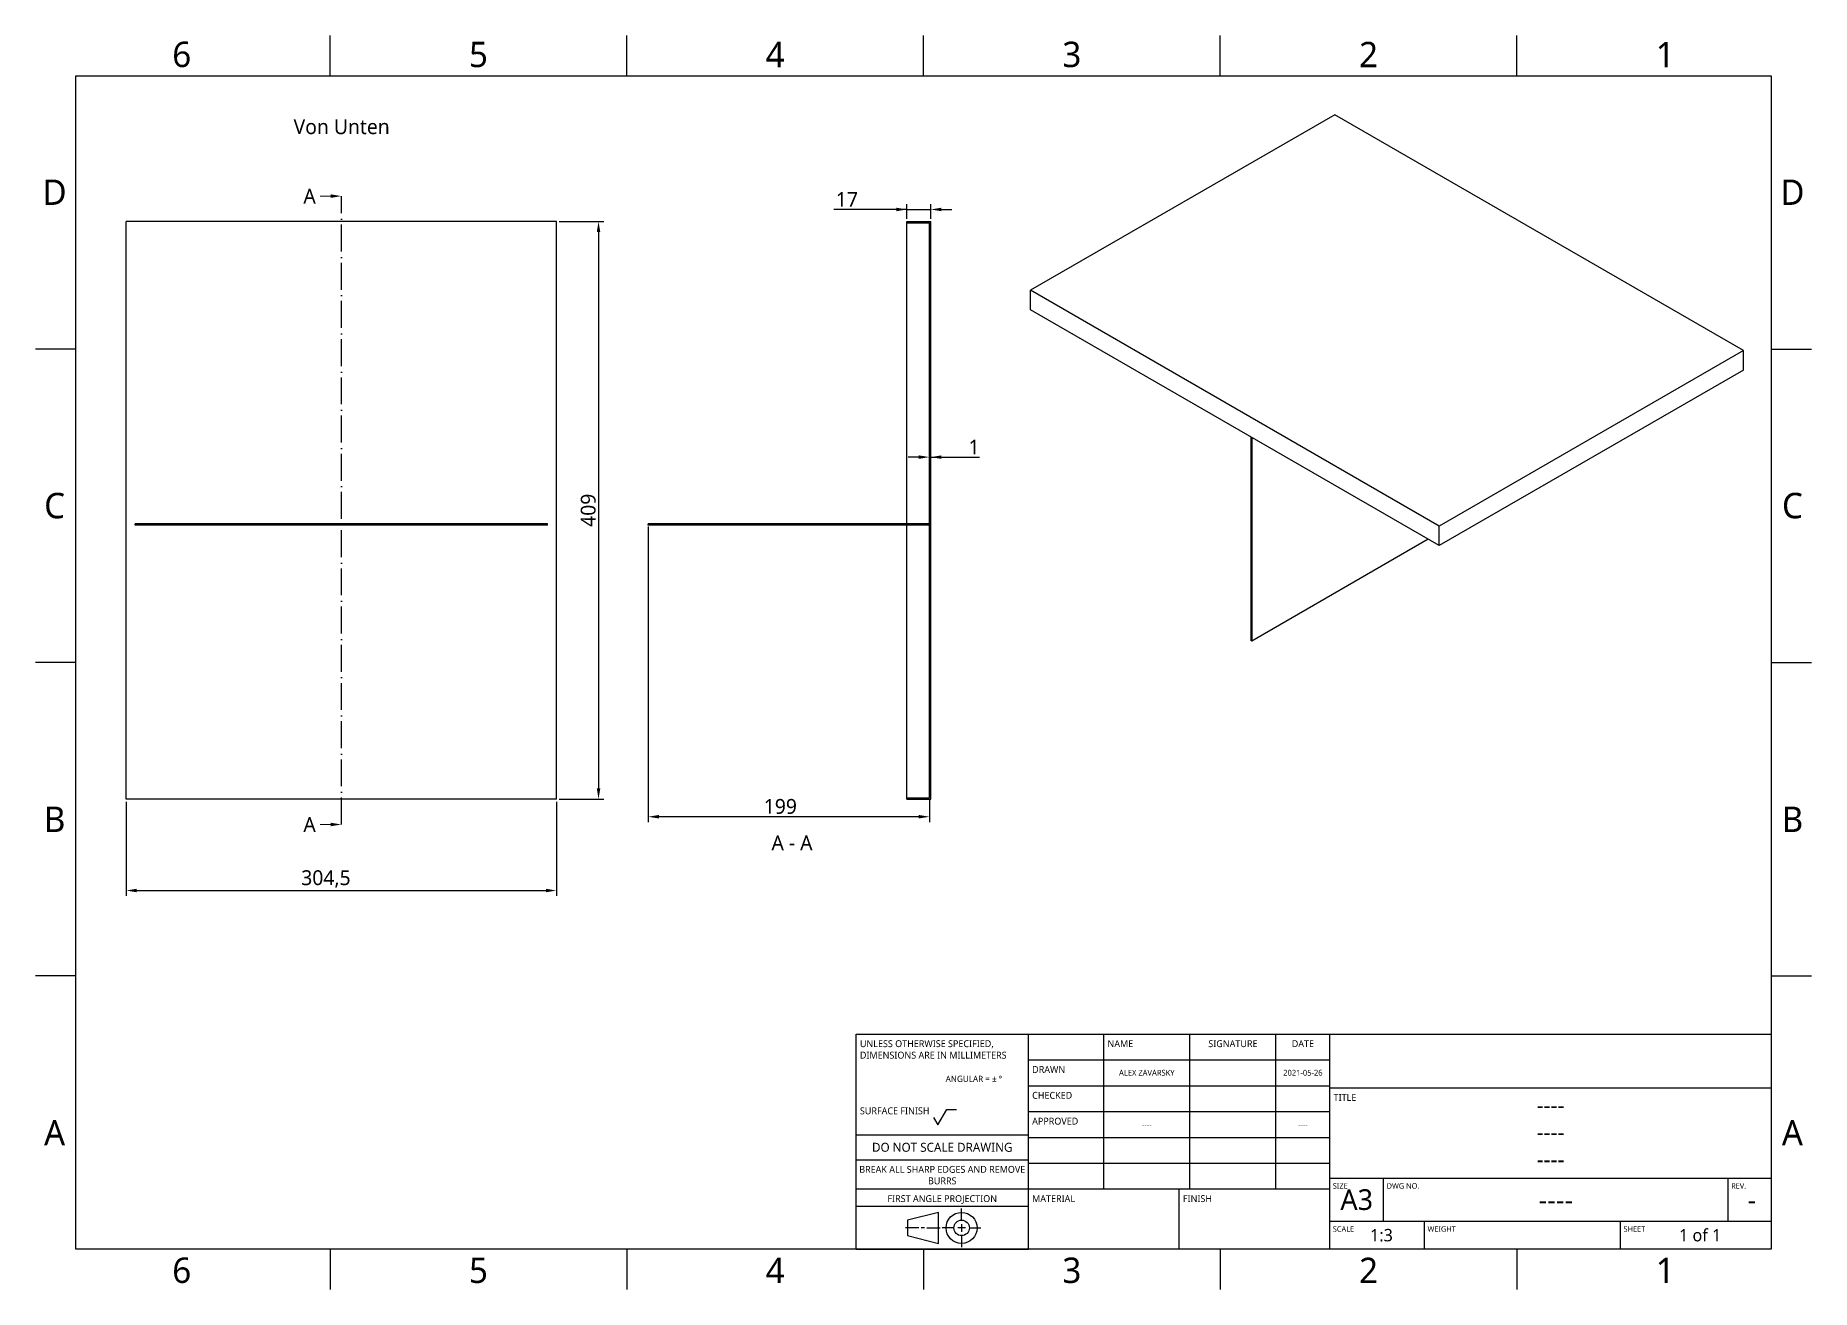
# Model space of a CAD drawing. Extents: x 1 to 420, y 0 to 296.
import ezdxf

# ---------------------------------------------------------------- set-up
doc = ezdxf.new("R2010")
doc.units = 0
doc.header["$LTSCALE"] = 12.7
doc.header["$MEASUREMENT"] = 0
doc.header["$PDMODE"] = 33
doc.header["$PDSIZE"] = 1
doc.linetypes.add('ONS_DASHDOT', pattern=[0.71, 0.5, -0.1, 0.01, -0.1])
doc.layers.get('DEFPOINTS').update_dxf_attribs({"linetype": 'CONTINUOUS'})
for name, color, linetype in [('ANNOTATION_TEXT', 7, 'CONTINUOUS'), ('BORDER_FRAME', 7, 'CONTINUOUS'), ('BORDER_ZONES', 7, 'CONTINUOUS'), ('SECTION_CUTTING_LINE', 7, 'ONS_DASHDOT'), ('TITLE_BLOCK', 7, 'CONTINUOUS'), ('VIEW_HATCHES', 7, 'CONTINUOUS'), ('VISIBLE', 7, 'CONTINUOUS')]:
    doc.layers.add(name, color=color, linetype=linetype)
doc.styles.add('ONSHAPE-STANDARD', font='NotoSans-Regular.ttf')
doc.styles.add('ONSHAPE-STANDARD-DIMENSION', font='')
doc.styles.add('ONSHAPE-STANDARD-FIELDS', font='')
doc.styles.add('ONSHAPE-STANDARD-NOTESTYLE', font='Noto Sans', dxfattribs={"height": 3.5})
doc.styles.add('ONSHAPE-STANDARD-VIEW-LABE', font='NotoSans-Regular.ttf', dxfattribs={"height": 3.5})
doc.styles.get('ONSHAPE-STANDARD-DIMENSION').set_extended_font_data('Noto Sans')
doc.styles.get('ONSHAPE-STANDARD-FIELDS').set_extended_font_data('Noto Sans')
doc.dimstyles.new('ONSHAPE-ISO-25$0', dxfattribs={"dimtxt": 3.5, "dimasz": 2.5, "dimexe": 1.25, "dimexo": 0.625, "dimtad": 1, "dimtxsty": 'ONSHAPE-STANDARD-DIMENSION', "dimcen": 2.5, "dimclrd": 7, "dimclre": 7, "dimclrt": 7, "dimadec": 1, "dimazin": 3, "dimtfac": 1, "dimtmove": 0, "dimatfit": 3})

# ---------------------------------------------------------------- blocks, each defined once
blk = doc.blocks.new('*D1')
at = {"layer": 'ANNOTATION_TEXT', "color": 7}
for p, q in [((22.4, 115.63), (22.4, 93.43)), ((123.9, 115.63), (123.9, 93.43)), ((24.9, 94.68), (121.4, 94.68))]:
    blk.add_line(p, q, dxfattribs=at)
for points in [[(24.9, 95.1), (24.9, 94.26), (22.4, 94.68)], [(121.4, 94.26), (121.4, 95.1), (123.9, 94.68)]]:
    blk.add_solid(points, dxfattribs=at)
at = {"layer": 'DEFPOINTS', "color": 0}
for p in [(22.4, 116.26), (123.9, 116.26), (123.9, 94.68), (123.9, 94.68)]:
    blk.add_point(p, dxfattribs=at)
at = {"layer": 'ANNOTATION_TEXT', "color": 7, "insert": (69.52, 97.39), "char_height": 3.5, "attachment_point": 5, "style": 'ONSHAPE-STANDARD-DIMENSION'}
blk.add_mtext('304,5', dxfattribs=at)
blk = doc.blocks.new('*D2')
at = {"layer": 'ANNOTATION_TEXT', "color": 7}
for p, q in [((124.53, 252.59), (135.08, 252.59)), ((133.83, 250.09), (133.83, 118.76)), ((124.53, 116.26), (135.08, 116.26))]:
    blk.add_line(p, q, dxfattribs=at)
for points in [[(134.25, 250.09), (133.42, 250.09), (133.83, 252.59)], [(133.42, 118.76), (134.25, 118.76), (133.83, 116.26)]]:
    blk.add_solid(points, dxfattribs=at)
at = {"layer": 'DEFPOINTS', "color": 0}
for p in [(123.9, 252.59), (123.9, 116.26), (133.83, 116.26), (133.83, 116.26)]:
    blk.add_point(p, dxfattribs=at)
at = {"layer": 'ANNOTATION_TEXT', "color": 7, "insert": (131.41, 184.43), "char_height": 3.5, "attachment_point": 5, "rotation": 90, "style": 'ONSHAPE-STANDARD-DIMENSION'}
blk.add_mtext('409', dxfattribs=at)
blk = doc.blocks.new('*D3')
at = {"layer": 'ANNOTATION_TEXT', "color": 7}
for p, q in [((206.56, 253.22), (206.56, 256.69)), ((212.22, 253.22), (212.22, 256.69)), ((206.56, 255.44), (189.36, 255.44)), ((204.06, 255.44), (201.56, 255.44)), ((206.56, 255.44), (212.22, 255.44)), ((214.72, 255.44), (217.22, 255.44))]:
    blk.add_line(p, q, dxfattribs=at)
for points in [[(204.06, 255.02), (204.06, 255.85), (206.56, 255.44)], [(214.72, 255.85), (214.72, 255.02), (212.22, 255.44)]]:
    blk.add_solid(points, dxfattribs=at)
at = {"layer": 'DEFPOINTS', "color": 0}
for p in [(206.56, 252.59), (212.22, 255.44), (212.22, 255.44), (212.22, 252.59)]:
    blk.add_point(p, dxfattribs=at)
at = {"layer": 'ANNOTATION_TEXT', "color": 7, "insert": (192.44, 257.81), "char_height": 3.5, "attachment_point": 5, "style": 'ONSHAPE-STANDARD-DIMENSION'}
blk.add_mtext('17', dxfattribs=at)
blk = doc.blocks.new('*D4')
at = {"layer": 'ANNOTATION_TEXT', "color": 7}
for p, q in [((209.39, 196.98), (206.89, 196.98)), ((211.89, 197.6), (211.89, 198.23)), ((211.89, 196.98), (212.22, 196.98)), ((212.22, 197.6), (212.22, 198.23)), ((212.22, 196.98), (223.71, 196.98)), ((214.72, 196.98), (217.22, 196.98))]:
    blk.add_line(p, q, dxfattribs=at)
for points in [[(209.39, 196.56), (209.39, 197.39), (211.89, 196.98)], [(214.72, 197.39), (214.72, 196.56), (212.22, 196.98)]]:
    blk.add_solid(points, dxfattribs=at)
at = {"layer": 'DEFPOINTS', "color": 0}
for p in [(211.89, 196.98), (212.22, 196.98), (212.22, 196.98), (212.22, 196.98)]:
    blk.add_point(p, dxfattribs=at)
at = {"layer": 'ANNOTATION_TEXT', "color": 7, "insert": (222.43, 199.35), "char_height": 3.5, "attachment_point": 5, "style": 'ONSHAPE-STANDARD-DIMENSION'}
blk.add_mtext('1', dxfattribs=at)
blk = doc.blocks.new('*D5')
at = {"layer": 'ANNOTATION_TEXT', "color": 7}
for p, q in [((145.56, 180.63), (145.56, 110.84)), ((211.89, 115.97), (211.89, 110.84)), ((209.39, 112.09), (148.06, 112.09))]:
    blk.add_line(p, q, dxfattribs=at)
for points in [[(148.06, 112.51), (148.06, 111.68), (145.56, 112.09)], [(209.39, 111.68), (209.39, 112.51), (211.89, 112.09)]]:
    blk.add_solid(points, dxfattribs=at)
at = {"layer": 'DEFPOINTS', "color": 0}
for p in [(145.56, 181.26), (211.89, 116.59), (145.56, 112.09), (145.56, 112.09)]:
    blk.add_point(p, dxfattribs=at)
at = {"layer": 'ANNOTATION_TEXT', "color": 7, "insert": (176.72, 114.51), "char_height": 3.5, "attachment_point": 5, "style": 'ONSHAPE-STANDARD-DIMENSION'}
blk.add_mtext('199', dxfattribs=at)

msp = doc.modelspace()

# ---------------------------------------------------------------- hatches: boundary and pattern name
at = {"layer": 'VIEW_HATCHES'}
h = msp.add_hatch(dxfattribs=at)
h.set_pattern_fill('ANSI31', color=256, scale=24, angle=174, style=0, pattern_type=2)
h.set_pattern_definition([(219, (72.7618, 180.9992), (1.88796, -2.33144), [])])
edge = h.paths.add_edge_path(flags=0)
edge.add_line((212.2218, 116.2598), (212.2218, 252.5931))
edge.add_line((206.5552, 252.5931), (212.2218, 252.5931))
edge.add_line((206.5552, 252.2598), (206.5552, 252.5931))
edge.add_line((206.5552, 252.2598), (211.8885, 252.2598))
edge.add_line((211.8885, 116.5931), (211.8885, 252.2598))
edge.add_line((206.5552, 116.5931), (211.8885, 116.5931))
edge.add_line((206.5552, 116.2598), (206.5552, 116.5931))
edge.add_line((206.5552, 116.2598), (212.2218, 116.2598))
h = msp.add_hatch(dxfattribs=at)
h.set_pattern_fill('ANSI31', color=256, scale=26.4, angle=72, style=0, pattern_type=2)
h.set_pattern_definition([(117, (72.7618, 180.9992), (-2.94032, -1.49817), [])])
edge = h.paths.add_edge_path(flags=0)
edge.add_line((212.2218, 180.9265), (212.2218, 181.2598))
edge.add_line((212.2218, 181.2598), (145.5552, 181.2598))
edge.add_line((145.5552, 180.9265), (145.5552, 181.2598))
edge.add_line((212.2218, 180.9265), (145.5552, 180.9265))

# ---------------------------------------------------------------- linework, layer by layer
at = {"layer": 'BORDER_FRAME'}
for p, q in [((10.5, 10), (10.5, 287)), ((10.5, 287), (410.5, 287)), ((410.5, 287), (410.5, 10)), ((410.5, 10), (10.5, 10))]:
    msp.add_line(p, q, dxfattribs=at)
at = {"layer": 'BORDER_ZONES'}
for p, q in [((70.5, 287), (70.5, 296.5)), ((140.5, 287), (140.5, 296.5)), ((210.5, 287), (210.5, 296.5)), ((280.5, 287), (280.5, 296.5)), ((350.5, 287), (350.5, 296.5)), ((10.5, 222.5), (1, 222.5)), ((410.5, 222.5), (420, 222.5)), ((10.5, 148.5), (1, 148.5)), ((410.5, 148.5), (420, 148.5)), ((10.5, 74.5), (1, 74.5)), ((410.5, 74.5), (420, 74.5)), ((70.5, 10), (70.5, 0.5)), ((140.5, 10), (140.5, 0.5)), ((210.5, 10), (210.5, 0.5)), ((280.5, 10), (280.5, 0.5)), ((350.5, 10), (350.5, 0.5))]:
    msp.add_line(p, q, dxfattribs=at)
at = {"layer": 'SECTION_CUTTING_LINE', "color": 7}
msp.add_line((73.1535, 110.2598), (73.1535, 258.5931), dxfattribs=at)
for points in [[(70.6535, 258.6973), (68.1535, 258.6973), (70.6535, 258.489), (68.1535, 258.489)], [(73.1535, 258.5931), (70.6535, 259.0098), (70.6535, 258.1765)], [(70.6535, 110.364), (68.1535, 110.364), (70.6535, 110.1556), (68.1535, 110.1556)], [(73.1535, 110.2598), (70.6535, 110.6765), (70.6535, 109.8431)]]:
    msp.add_solid(points, dxfattribs=at)
at = {"layer": 'TITLE_BLOCK'}
for p, q in [((194.6, 10), (194.6, 60.8)), ((194.6, 60.8), (235.24, 60.8)), ((235.24, 10), (235.24, 60.8)), ((235.24, 60.8), (306.36, 60.8)), ((253.02, 24.224), (253.02, 60.8)), ((273.34, 24.224), (273.34, 60.8)), ((293.66, 24.224), (293.66, 60.8)), ((306.36, 10), (306.36, 60.8)), ((306.36, 60.8), (410.5, 60.8)), ((235.24, 54.704), (306.36, 54.704)), ((235.24, 48.608), (306.36, 48.608)), ((306.36, 48.1), (410.5, 48.1)), ((213.904, 39.3298), (216.0376, 43.0253)), ((216.0376, 43.0253), (218.2728, 43.0253)), ((235.24, 42.512), (306.36, 42.512)), ((212.888, 41.0896), (213.904, 39.3298)), ((194.6, 37.0256), (235.24, 37.0256)), ((235.24, 36.416), (306.36, 36.416)), ((194.6, 31.1328), (235.24, 31.1328)), ((235.24, 30.32), (306.36, 30.32)), ((306.36, 26.764), (410.5, 26.764)), ((319.06, 16.604), (319.06, 26.764)), ((400.34, 16.604), (400.34, 26.764)), ((194.6, 24.224), (235.24, 24.224)), ((235.24, 24.224), (306.36, 24.224)), ((270.8, 10), (270.8, 24.224)), ((194.6, 20.16), (235.24, 20.16)), ((214.0056, 18.697), (206.6904, 16.8682)), ((206.6904, 16.8682), (206.6904, 13.2106)), ((214.0056, 11.3818), (214.0056, 18.697)), ((219.492, 16.8682), (219.492, 19.6114)), ((209.4336, 15.0394), (206.2332, 15.0394)), ((206.6904, 13.2106), (214.0056, 11.3818)), ((210.7138, 15.0394), (209.9822, 15.0394)), ((211.2624, 15.0394), (214.4628, 15.0394)), ((217.6632, 15.0394), (214.92, 15.0394)), ((220.4064, 15.0394), (218.5776, 15.0394)), ((219.492, 15.9538), (219.492, 14.125)), ((219.492, 13.2106), (219.492, 10.4674)), ((221.3208, 15.0394), (224.064, 15.0394)), ((306.36, 16.604), (410.5, 16.604)), ((328.712, 10), (328.712, 16.604)), ((374.94, 10), (374.94, 16.604)), ((194.6, 10), (235.24, 10))]:
    msp.add_line(p, q, dxfattribs=at)
for radius in [3.6576, 1.8288]:
    msp.add_circle((219.492, 15.0394), radius, dxfattribs=at)
at = {"layer": 'VISIBLE'}
for p, q in [((307.5531, 277.8134), (235.7817, 236.3762)), ((403.9553, 222.1556), (307.5531, 277.8134)), ((22.4035, 116.2598), (22.4035, 252.5931)), ((123.9035, 252.5931), (22.4035, 252.5931)), ((123.9035, 116.2598), (123.9035, 252.5931)), ((206.5552, 252.5931), (212.2218, 252.5931)), ((206.5552, 252.2598), (206.5552, 252.5931)), ((206.5552, 181.2598), (206.5552, 252.2598)), ((206.5552, 252.2598), (211.8885, 252.2598)), ((211.8885, 116.5931), (211.8885, 252.2598)), ((212.2218, 116.2598), (212.2218, 252.5931)), ((235.7817, 231.7494), (235.7817, 236.3762)), ((332.184, 180.7184), (235.7817, 236.3762)), ((332.184, 176.0915), (235.7817, 231.7494)), ((403.9553, 222.1556), (332.184, 180.7184)), ((403.9553, 217.5287), (403.9553, 222.1556)), ((403.9553, 217.5287), (332.184, 176.0915)), ((287.6952, 201.7772), (287.6952, 153.6719)), ((287.9309, 201.6411), (287.9309, 153.5358)), ((24.4868, 180.9265), (24.4868, 181.2598)), ((121.8202, 181.2598), (24.4868, 181.2598)), ((121.8202, 180.9265), (24.4868, 180.9265)), ((121.8202, 180.9265), (121.8202, 181.2598)), ((212.2218, 181.2598), (145.5552, 181.2598)), ((145.5552, 180.9265), (145.5552, 181.2598)), ((212.2218, 180.9265), (145.5552, 180.9265)), ((206.5552, 116.5931), (206.5552, 180.9265)), ((212.2218, 180.9265), (212.2218, 181.2598)), ((332.184, 176.0915), (332.184, 180.7184)), ((329.5912, 177.5885), (287.9309, 153.5358)), ((287.9309, 153.5358), (287.6952, 153.6719)), ((123.9035, 116.2598), (22.4035, 116.2598)), ((206.5552, 116.2598), (206.5552, 116.5931)), ((206.5552, 116.5931), (211.8885, 116.5931)), ((206.5552, 116.2598), (212.2218, 116.2598))]:
    msp.add_line(p, q, dxfattribs=at)

# ---------------------------------------------------------------- texts
at = {"layer": 'ANNOTATION_TEXT', "insert": (61.8896, 276.7175), "char_height": 3.5, "width": 26.322304, "attachment_point": 1, "style": 'ONSHAPE-STANDARD-NOTESTYLE'}
msp.add_mtext('Von Unten', dxfattribs=at)
at = {"layer": 'ANNOTATION_TEXT', "color": 7, "insert": (178.8885, 107.6931), "char_height": 3.5, "attachment_point": 2, "style": 'ONSHAPE-STANDARD-VIEW-LABE'}
msp.add_mtext(' A - A ', dxfattribs=at)
at = {"layer": 'BORDER_ZONES', "char_height": 6, "attachment_point": 5, "style": 'ONSHAPE-STANDARD'}
for s, insert in [('6', (35.5, 292)), ('5', (105.5, 292)), ('4', (175.5, 292)), ('3', (245.5, 292)), ('2', (315.5, 292)), ('1', (385.5, 292)), ('D', (5.5, 259.5)), ('D', (415.5, 259.5)), ('C', (5.5, 185.5)), ('C', (415.5, 185.5)), ('B', (5.5, 111.5)), ('B', (415.5, 111.5)), ('A', (5.5, 37.5)), ('A', (415.5, 37.5)), ('6', (35.5, 5)), ('5', (105.5, 5)), ('4', (175.5, 5)), ('3', (245.5, 5)), ('2', (315.5, 5)), ('1', (385.5, 5))]:
    msp.add_mtext(s, dxfattribs=dict(at, insert=insert))
at = {"layer": 'SECTION_CUTTING_LINE', "color": 7, "char_height": 3.5, "width": 3.120913, "attachment_point": 1, "style": 'ONSHAPE-STANDARD'}
for insert in [(64.204, 260.3431), (64.204, 112.0098)]:
    msp.add_mtext('\\fNoto Sans|b0|i0|c0|p0;\\W1.0000000000;\\T1.0000000000;\\o\\lA', dxfattribs=dict(at, insert=insert))
at = {"layer": 'TITLE_BLOCK'}
for s, insert, char_height, width, attachment_point, style in [('UNLESS OTHERWISE SPECIFIED, DIMENSIONS ARE IN MILLIMETERS', (195.4941, 59.337), 1.6256, 40.64, 1, 'ONSHAPE-STANDARD'), ('NAME', (253.9141, 59.337), 1.6256, 20.32, 1, 'ONSHAPE-STANDARD'), ('SIGNATURE', (283.5, 59.337), 1.6256, 20.32, 2, 'ONSHAPE-STANDARD'), ('DATE', (300.01, 59.337), 1.6256, 12.7, 2, 'ONSHAPE-STANDARD'), ('^JANGULAR = ± °^J', (215.7247, 53.3873), 1.46304, 20.32, 1, 'ONSHAPE-STANDARD'), ('DRAWN', (236.1341, 53.241), 1.6256, 17.78, 1, 'ONSHAPE-STANDARD'), ('ALEX ZAVARSKY', (263.18, 51.656), 1.365504, 20.32, 5, 'ONSHAPE-STANDARD-FIELDS'), ('2021-05-26', (300.01, 51.656), 1.3655, 12.7, 5, 'ONSHAPE-STANDARD-FIELDS'), ('CHECKED', (236.1341, 47.145), 1.6256, 17.78, 1, 'ONSHAPE-STANDARD'), ('TITLE', (307.2541, 46.637), 1.6256, 12.7, 1, 'ONSHAPE-STANDARD'), ('SURFACE FINISH', (195.4941, 43.4874), 1.6256, 20.32, 1, 'ONSHAPE-STANDARD'), ('----', (358.43, 44.036), 3.90144, 93.98, 5, 'ONSHAPE-STANDARD-FIELDS'), ('APPROVED', (236.1341, 41.049), 1.6256, 17.78, 1, 'ONSHAPE-STANDARD'), ('----', (263.18, 39.464), 1.3655, 20.32, 5, 'ONSHAPE-STANDARD-FIELDS'), ('----', (300.01, 39.464), 1.3655, 12.7, 5, 'ONSHAPE-STANDARD-FIELDS'), ('DO NOT SCALE DRAWING', (214.92, 35.1236), 2.11328, 40.64, 2, 'ONSHAPE-STANDARD'), ('----', (358.43, 37.6352), 3.90144, 93.98, 5, 'ONSHAPE-STANDARD-FIELDS'), ('BREAK ALL SHARP EDGES AND REMOVE BURRS', (214.92, 29.6698), 1.6256, 40.64, 2, 'ONSHAPE-STANDARD'), ('----', (358.43, 31.2344), 3.90144, 93.98, 5, 'ONSHAPE-STANDARD-FIELDS'), ('SIZE', (307.0753, 25.5936), 1.30048, 12.7, 1, 'ONSHAPE-STANDARD'), ('DWG NO.', (319.7753, 25.5936), 1.30048, 81.28, 1, 'ONSHAPE-STANDARD'), ('REV.', (401.0553, 25.5936), 1.30048, 10.16, 1, 'ONSHAPE-STANDARD'), ('FIRST ANGLE PROJECTION', (214.92, 22.761), 1.6256, 40.64, 2, 'ONSHAPE-STANDARD'), ('MATERIAL', (236.1341, 22.761), 1.6256, 35.56, 1, 'ONSHAPE-STANDARD'), ('FINISH', (271.6941, 22.761), 1.6256, 35.56, 1, 'ONSHAPE-STANDARD'), ('A3', (312.71, 21.684), 4.8768, 12.7, 5, 'ONSHAPE-STANDARD-FIELDS'), ('----', (359.7, 21.684), 4.8768, 81.28, 5, 'ONSHAPE-STANDARD-FIELDS'), ('-', (405.928, 21.684), 4.8768, 9.144, 5, 'ONSHAPE-STANDARD-FIELDS'), ('SCALE', (307.0753, 15.4336), 1.30048, 22.352, 1, 'ONSHAPE-STANDARD'), ('1:3', (318.552, 13.302), 2.92608, 20.32, 5, 'ONSHAPE-STANDARD-FIELDS'), ('WEIGHT', (329.4273, 15.4336), 1.30048, 46.228, 1, 'ONSHAPE-STANDARD'), ('SHEET', (375.6553, 15.4336), 1.30048, 35.56, 1, 'ONSHAPE-STANDARD'), ('1 of 1', (393.736, 13.302), 2.92608, 33.528, 5, 'ONSHAPE-STANDARD-FIELDS')]:
    msp.add_mtext(s, dxfattribs=dict(at, insert=insert, char_height=char_height, width=width, attachment_point=attachment_point, style=style))

# ---------------------------------------------------------------- dimensions: what is measured, and where the dimension line sits
at = {"layer": 'ANNOTATION_TEXT'}
for base, p1, p2, picture, middle in [((212.2218, 255.438), (206.5552, 252.5931), (212.2218, 252.5931), '*D3', (192.4401, 255.438)), ((212.2218, 196.9778), (211.8885, 196.9778), (212.2218, 196.9778), '*D4', (222.4316, 196.9778)), ((145.5552, 112.0945), (211.8885, 116.5931), (145.5552, 181.2598), '*D5', (176.7159, 112.0945)), ((123.9035, 94.6789), (22.4035, 116.2598), (123.9035, 116.2598), '*D1', (69.52, 94.6789))]:
    dim = msp.add_linear_dim(base=base, p1=p1, p2=p2, dimstyle='ONSHAPE-ISO-25$0', override={"dimlfac": 3, "dimpost": ''}, dxfattribs=at)
    dim.commit()
    dim.dimension.update_dxf_attribs({"geometry": picture, "text_midpoint": middle, "dimtype": 160})
dim = msp.add_linear_dim(base=(133.833, 116.2598), p1=(123.9035, 252.5931), p2=(123.9035, 116.2598), angle=90, dimstyle='ONSHAPE-ISO-25$0', override={"dimlfac": 3, "dimpost": ''}, dxfattribs=at)
dim.commit()
dim.dimension.update_dxf_attribs({"geometry": '*D2', "text_midpoint": (133.833, 184.4265), "dimtype": 160})

doc.saveas('drawing.dxf')
